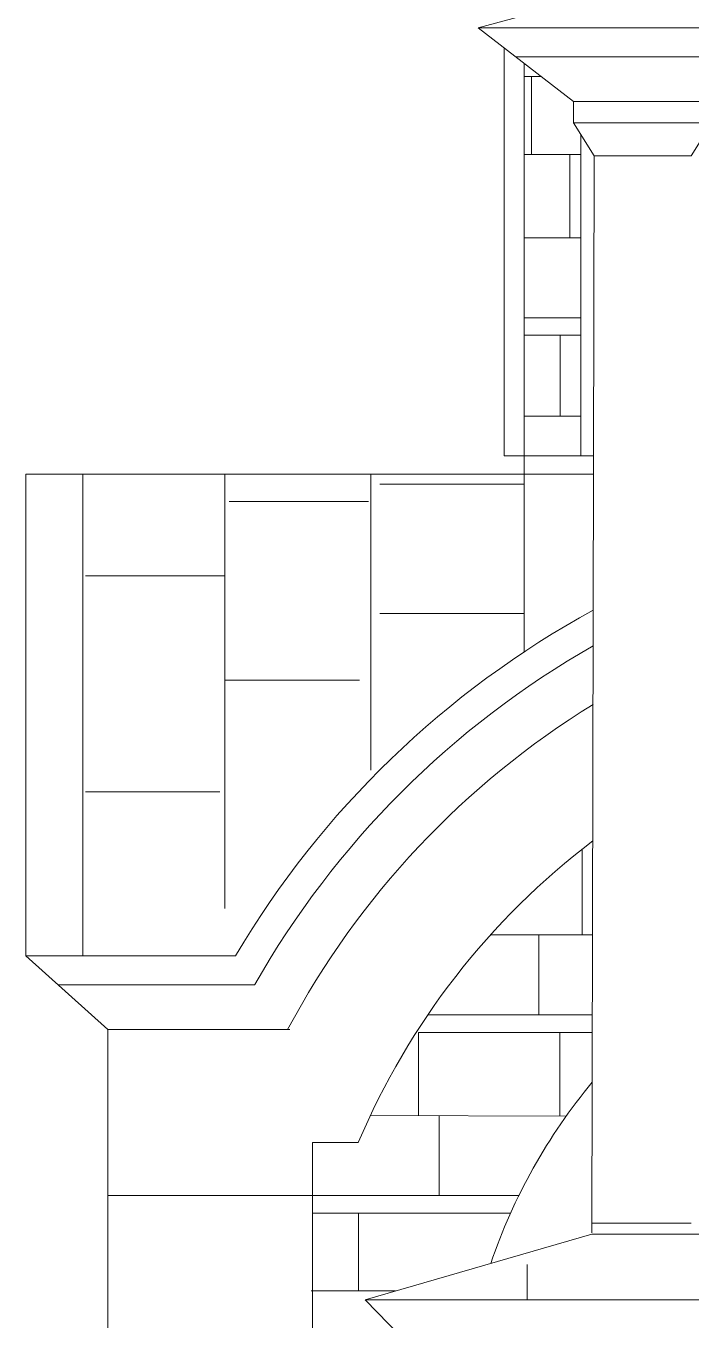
# Model space of a CAD drawing. Header units: millimetres. Extents: x -490789 to -449459, y 209001 to 327650.
# Drawn here: x -478439 to -475544, y 314665 to 320301 of the extents above; entities that cross this region are included whole.
import ezdxf

# ---------------------------------------------------------------- set-up
doc = ezdxf.new("R2010")
doc.units = ezdxf.units.MM
doc.header["$MEASUREMENT"] = 0
for name, color, linetype, lineweight in [('0_Ном._пера__7_Ном._пера__7_Ном._пера__7', 7, 'Continuous', 18), ('0_Ном._пера__7_Ном._пера__8_Ном._пера__8', 8, 'Continuous', 18), ('0_Ном_пера__1_Ном_пера__1_Ном_пера__1_Ном._пера__1_Ном_пера__1_Ном_пера__1_Ном_пера__1_Ном_пера__1_Ном_пера__1_Ном_пера__1_Ном_пера__1_Ном_пера__1_Ном_пера__1_Ном_пера__1_Ном_пера__1_Ном_пера__1_Ном_пера__1_Ном_пера__1_Ном_пера__1_Ном_пера__1_Ном_пера___D_Ном._пера__1', 1, 'Continuous', 18), ('0_Ном_пера__7_Ном._пера__7_Ном_пера__7_Ном_пера__7_Ном_пера__7_Ном_пера__7_Ном_пера__7_Ном_пера__7_Ном_пера__7_Ном_пера__7_Ном_пера__7_Ном_пера__7_Ном_пера__7_Ном_пера__7_Ном_пера__7_Ном_пера__7_Ном_пера__7_Ном_пера__7_Ном_пера__7_Ном_пера__7_Ном_пера___7_Ном._пера__7', 7, 'Continuous', 18), ('0_Ном_пера__7_Ном_пера__7_Ном_пера__7_Ном._пера__7_Ном_пера__7_Ном_пера__7_Ном_пера__7_Ном_пера__7_Ном_пера__7_Ном_пера__7_Ном_пера__7_Ном_пера__7_Ном_пера__7_Ном_пера__7_Ном_пера__7_Ном_пера__7_Ном_пера__7_Ном_пера__7_Ном_пера__7_Ном_пера__7_Ном_пера___5_Ном._пера__7', 7, 'Continuous', 18), ('0_Ном_пера__7_Ном_пера__7_Ном_пера__7_Ном_пера__7_Ном_пера__7_Ном_пера__7_Ном_пера__7_Ном_пера__7_Ном_пера__7_Ном._пера__7_Ном_пера__7_Ном_пера__7_Ном_пера__7_Ном_пера__7_Ном_пера__7_Ном_пера__7_Ном_пера__7_Ном_пера__7_Ном_пера__7_Ном_пера__7_Ном_пера___7_Ном._пера__7', 7, 'Continuous', 18), ('0_Ном_пера__7_Ном_пера__7_Ном_пера__7_Ном_пера__7_Ном_пера__7_Ном_пера__7_Ном_пера__7_Ном_пера__7_Ном_пера__7_Ном_пера__7_Ном_пера__7_Ном_пера__7_Ном_пера__7_Ном_пера__7_Ном_пера__7_Ном._пера__7_Ном_пера__7_Ном._пера__7_Ном_пера__7_Ном._пера__7_Ном_пера_2_Ном._пера__7', 7, 'Continuous', 18), ('0_Ном_пера__7_Ном_пера__7_Ном_пера__7_Ном_пера__7_Ном_пера__7_Ном_пера__7_Ном_пера__7_Ном_пера__7_Ном_пера__7_Ном_пера__7_Ном_пера__7_Ном_пера__7_Ном_пера__7_Ном_пера__7_Ном_пера__7_Ном_пера__7_Ном_пера__7_Ном_пера__7_Ном._пера__7_Ном_пера__7_Ном._пера__5_Ном._пера__7', 7, 'Continuous', 18), ('0_Ном_пера__7_Ном_пера__7_Ном_пера__7_Ном_пера__7_Ном_пера__7_Ном_пера__7_Ном_пера__7_Ном_пера__7_Ном_пера__7_Ном_пера__7_Ном_пера__7_Ном_пера__7_Ном_пера__7_Ном_пера__7_Ном_пера__7_Ном_пера__7_Ном_пера__7_Ном_пера__7_Ном_пера__7_Ном_пера__7_Ном_пера__7_C_Ном._пера__7', 7, 'Continuous', 18), ('0_Ном_пера__7_Ном_пера__7_Ном_пера__7_Ном_пера__7_Ном_пера__7_Ном_пера__7_Ном_пера__7_Ном_пера__7_Ном_пера__7_Ном_пера__7_Ном_пера__7_Ном_пера__7_Ном_пера__7_Ном_пера__7_Ном_пера__7_Ном_пера__7_Ном_пера__7_Ном_пера__7_Ном_пера__7_Ном_пера__7_Ном_пера__7_C_Ном._пера__8', 8, 'Continuous', 18), ('Defpoints_Ном_пера__7_Ном._пера__7_Ном._пера__7_Ном._пера__7_Ном._пера__5_Ном._пера__7_Ном._пера__7_Ном._пера__7', 7, 'Continuous', 18), ('Line 0.25_Ном_пера__7_Ном_пера__7_Ном_пера__7_Ном_пера__7_Ном_пера__7_Ном_пера__7_Ном_пера__7_Ном_пера__7_Ном_пера__7_Ном_пера__7_Ном_пера__7_Ном._пера__7_Ном._пера__8_Ном._пера__8_Ном._пера__8_Ном._пера__8_Ном._пера__8', 8, 'Continuous', 18)]:
    doc.layers.add(name, color=color, linetype=linetype, lineweight=lineweight)

msp = doc.modelspace()

# ---------------------------------------------------------------- linework, layer by layer
at = {"layer": '0_Ном._пера__7_Ном._пера__7_Ном._пера__7', "linetype": 'Continuous'}
for p, q in [((-476470.4, 320291.8), (-476115.7, 320387.9)), ((-471570.7, 320291.8), (-476470.4, 320291.8)), ((-476055.7, 319971.1), (-476470.4, 320291.8)), ((-476357.8, 320204.8), (-476357.8, 318427.9)), ((-471732.5, 320166.2), (-476308, 320166.2)), ((-476270.5, 320137.2), (-476270.5, 317575.1)), ((-475976.9, 319971.1), (-471983.8, 319971.1)), ((-476024.2, 318427.9), (-476024.2, 319827.7)), ((-476270.5, 319741), (-476024.2, 319741)), ((-475975.7, 315045.5), (-475965.7, 319734.6)), ((-475968.5, 318427.9), (-476357.8, 318427.9)), ((-478439.3, 316251.3), (-478439.3, 318349)), ((-477526.6, 316251.3), (-478439.3, 316251.3)), ((-478082.2, 315930.1), (-478439.3, 316251.3)), ((-477442.9, 316125.7), (-478299.7, 316125.7)), ((-478082.2, 315930.1), (-477290.5, 315930.1)), ((-478082.2, 309910.3), (-478082.2, 315930.1)), ((-476115.5, 315918.1), (-476115.5, 315555.4)), ((-477191.5, 315438), (-477191.5, 308753.4)), ((-476992.6, 315438), (-477191.5, 315438)), ((-477191.5, 315438), (-476992.3, 315438)), ((-475975.8, 315040.1), (-476963.3, 314754.1)), ((-472073.8, 315040.1), (-475975.8, 315040.1)), ((-475544.3, 315087.7), (-475975.7, 315087.7)), ((-477198.3, 314792.4), (-476831, 314792.4)), ((-476650.2, 314433.4), (-476963.3, 314754.1)), ((-471094.1, 314753.4), (-476963.3, 314753.4))]:
    msp.add_line(p, q, dxfattribs=at)
for centre, radius, start, end in [((-474020.5, 314182.4), 4071, 118.6104, 149.4551), ((-474020.5, 314182.4), 3936, 119.6936, 150.4106), ((-474020.5, 314182.4), 3716.6, 121.6507, 151.9377), ((-474020.5, 314182.4), 3226.5, 127.2183, 157.0979), ((-474039.3, 314099), 2512.5, 140.3669, 161.114)]:
    msp.add_arc(centre, radius, start, end, dxfattribs=at)
at = {"layer": '0_Ном._пера__7_Ном._пера__8_Ном._пера__8', "linetype": 'Continuous'}
msp.add_line((-476257.6, 314908), (-476257.6, 314753.4), dxfattribs=at)
at = {"layer": '0_Ном_пера__1_Ном_пера__1_Ном_пера__1_Ном._пера__1_Ном_пера__1_Ном_пера__1_Ном_пера__1_Ном_пера__1_Ном_пера__1_Ном_пера__1_Ном_пера__1_Ном_пера__1_Ном_пера__1_Ном_пера__1_Ном_пера__1_Ном_пера__1_Ном_пера__1_Ном_пера__1_Ном_пера__1_Ном_пера__1_Ном_пера___D_Ном._пера__1', "linetype": 'Continuous'}
for p, q in [((-476196.1, 320079.7), (-476270.5, 320079.7)), ((-476024.2, 319030.1), (-476270.5, 319030.1)), ((-476024.2, 318954), (-476270.5, 318954)), ((-476690.3, 315994.1), (-475973.7, 315994.1)), ((-476730.4, 315918.1), (-475973.8, 315918.1)), ((-476294.2, 315207.1), (-477192.2, 315207.1)), ((-476330, 315131.1), (-477191.5, 315131.1))]:
    msp.add_line(p, q, dxfattribs=at)
at = {"layer": '0_Ном_пера__7_Ном._пера__7_Ном_пера__7_Ном_пера__7_Ном_пера__7_Ном_пера__7_Ном_пера__7_Ном_пера__7_Ном_пера__7_Ном_пера__7_Ном_пера__7_Ном_пера__7_Ном_пера__7_Ном_пера__7_Ном_пера__7_Ном_пера__7_Ном_пера__7_Ном_пера__7_Ном_пера__7_Ном_пера__7_Ном_пера___7_Ном._пера__7', "linetype": 'Continuous'}
for p, q in [((-476071.9, 319378.3), (-476071.9, 319741)), ((-476114.1, 318600.8), (-476114.1, 318954)), ((-476018.7, 316342.4), (-476018.7, 316715.6)), ((-476206.4, 315994.1), (-476206.4, 316342.4)), ((-476730.4, 315555.4), (-476730.4, 315918.1)), ((-476991.6, 314792.4), (-476991.6, 315131.1))]:
    msp.add_line(p, q, dxfattribs=at)
at = {"layer": '0_Ном_пера__7_Ном_пера__7_Ном_пера__7_Ном._пера__7_Ном_пера__7_Ном_пера__7_Ном_пера__7_Ном_пера__7_Ном_пера__7_Ном_пера__7_Ном_пера__7_Ном_пера__7_Ном_пера__7_Ном_пера__7_Ном_пера__7_Ном_пера__7_Ном_пера__7_Ном_пера__7_Ном_пера__7_Ном_пера__7_Ном_пера___5_Ном._пера__7', "linetype": 'Continuous'}
msp.add_line((-476641.1, 315555.4), (-476641.1, 315207.1), dxfattribs=at)
at = {"layer": '0_Ном_пера__7_Ном_пера__7_Ном_пера__7_Ном_пера__7_Ном_пера__7_Ном_пера__7_Ном_пера__7_Ном_пера__7_Ном_пера__7_Ном._пера__7_Ном_пера__7_Ном_пера__7_Ном_пера__7_Ном_пера__7_Ном_пера__7_Ном_пера__7_Ном_пера__7_Ном_пера__7_Ном_пера__7_Ном_пера__7_Ном_пера___7_Ном._пера__7', "linetype": 'Continuous'}
for p, q in [((-476270.5, 319378.3), (-476024.2, 319378.3)), ((-475972.9, 316342.4), (-476417.3, 316342.4)), ((-476939.9, 315555.4), (-476087.9, 315553.6))]:
    msp.add_line(p, q, dxfattribs=at)
at = {"layer": '0_Ном_пера__7_Ном_пера__7_Ном_пера__7_Ном_пера__7_Ном_пера__7_Ном_пера__7_Ном_пера__7_Ном_пера__7_Ном_пера__7_Ном_пера__7_Ном_пера__7_Ном_пера__7_Ном_пера__7_Ном_пера__7_Ном_пера__7_Ном._пера__7_Ном_пера__7_Ном._пера__7_Ном_пера__7_Ном._пера__7_Ном_пера_2_Ном._пера__7', "linetype": 'Continuous'}
msp.add_line((-476239.3, 320079.7), (-476239.3, 319741), dxfattribs=at)
at = {"layer": '0_Ном_пера__7_Ном_пера__7_Ном_пера__7_Ном_пера__7_Ном_пера__7_Ном_пера__7_Ном_пера__7_Ном_пера__7_Ном_пера__7_Ном_пера__7_Ном_пера__7_Ном_пера__7_Ном_пера__7_Ном_пера__7_Ном_пера__7_Ном_пера__7_Ном_пера__7_Ном_пера__7_Ном._пера__7_Ном_пера__7_Ном._пера__5_Ном._пера__7', "linetype": 'Continuous'}
msp.add_line((-476270.5, 318600.8), (-476024.2, 318600.8), dxfattribs=at)
at = {"layer": '0_Ном_пера__7_Ном_пера__7_Ном_пера__7_Ном_пера__7_Ном_пера__7_Ном_пера__7_Ном_пера__7_Ном_пера__7_Ном_пера__7_Ном_пера__7_Ном_пера__7_Ном_пера__7_Ном_пера__7_Ном_пера__7_Ном_пера__7_Ном_пера__7_Ном_пера__7_Ном_пера__7_Ном_пера__7_Ном_пера__7_Ном_пера__7_C_Ном._пера__7', "linetype": 'Continuous'}
for p, q in [((-478439.3, 318349), (-475968.7, 318349)), ((-478439.3, 316251.3), (-478439.3, 318252.6)), ((-477192.2, 315207.1), (-478082.2, 315207.1))]:
    msp.add_line(p, q, dxfattribs=at)
at = {"layer": '0_Ном_пера__7_Ном_пера__7_Ном_пера__7_Ном_пера__7_Ном_пера__7_Ном_пера__7_Ном_пера__7_Ном_пера__7_Ном_пера__7_Ном_пера__7_Ном_пера__7_Ном_пера__7_Ном_пера__7_Ном_пера__7_Ном_пера__7_Ном_пера__7_Ном_пера__7_Ном_пера__7_Ном_пера__7_Ном_пера__7_Ном_пера__7_C_Ном._пера__8', "linetype": 'Continuous'}
msp.add_line((-478191.6, 318349), (-478191.6, 316251.3), dxfattribs=at)
at = {"layer": 'Defpoints_Ном_пера__7_Ном._пера__7_Ном._пера__7_Ном._пера__7_Ном._пера__5_Ном._пера__7_Ном._пера__7_Ном._пера__7', "linetype": 'Continuous'}
for p, q in [((-476055.7, 319971.1), (-475475.7, 319971.1)), ((-476055.7, 319878), (-476055.7, 319971.1)), ((-476055.7, 319971.1), (-475475.7, 319971.1)), ((-476055.7, 319878), (-476055.7, 319971.1)), ((-476055.7, 319878), (-475475.7, 319878)), ((-475965.7, 319734.6), (-476055.7, 319878)), ((-475965.7, 319734.6), (-476055.7, 319878)), ((-476034.4, 319878), (-475454.4, 319878)), ((-475544.4, 319734.6), (-475454.4, 319878.2)), ((-475965.7, 319734.6), (-475565.7, 319734.6)), ((-475944.4, 319734.6), (-475544.4, 319734.6))]:
    msp.add_line(p, q, dxfattribs=at)
at = {"layer": 'Line 0.25_Ном_пера__7_Ном_пера__7_Ном_пера__7_Ном_пера__7_Ном_пера__7_Ном_пера__7_Ном_пера__7_Ном_пера__7_Ном_пера__7_Ном_пера__7_Ном_пера__7_Ном._пера__7_Ном._пера__8_Ном._пера__8_Ном._пера__8_Ном._пера__8_Ном._пера__8', "linetype": 'Continuous'}
for p, q in [((-477573.1, 318349), (-477573.1, 316457.6)), ((-476938.2, 318349), (-476938.2, 317059.6)), ((-476270.5, 318304.7), (-476899.4, 318304.7)), ((-476947.7, 318230.4), (-477554.8, 318230.4)), ((-477573.1, 317905.4), (-478180.2, 317905.4)), ((-476270.5, 317741.9), (-476899.4, 317741.9)), ((-476988.1, 317452.4), (-477573.1, 317452.4)), ((-477595.9, 316965.9), (-478180.2, 316965.9))]:
    msp.add_line(p, q, dxfattribs=at)

doc.saveas('drawing.dxf')
